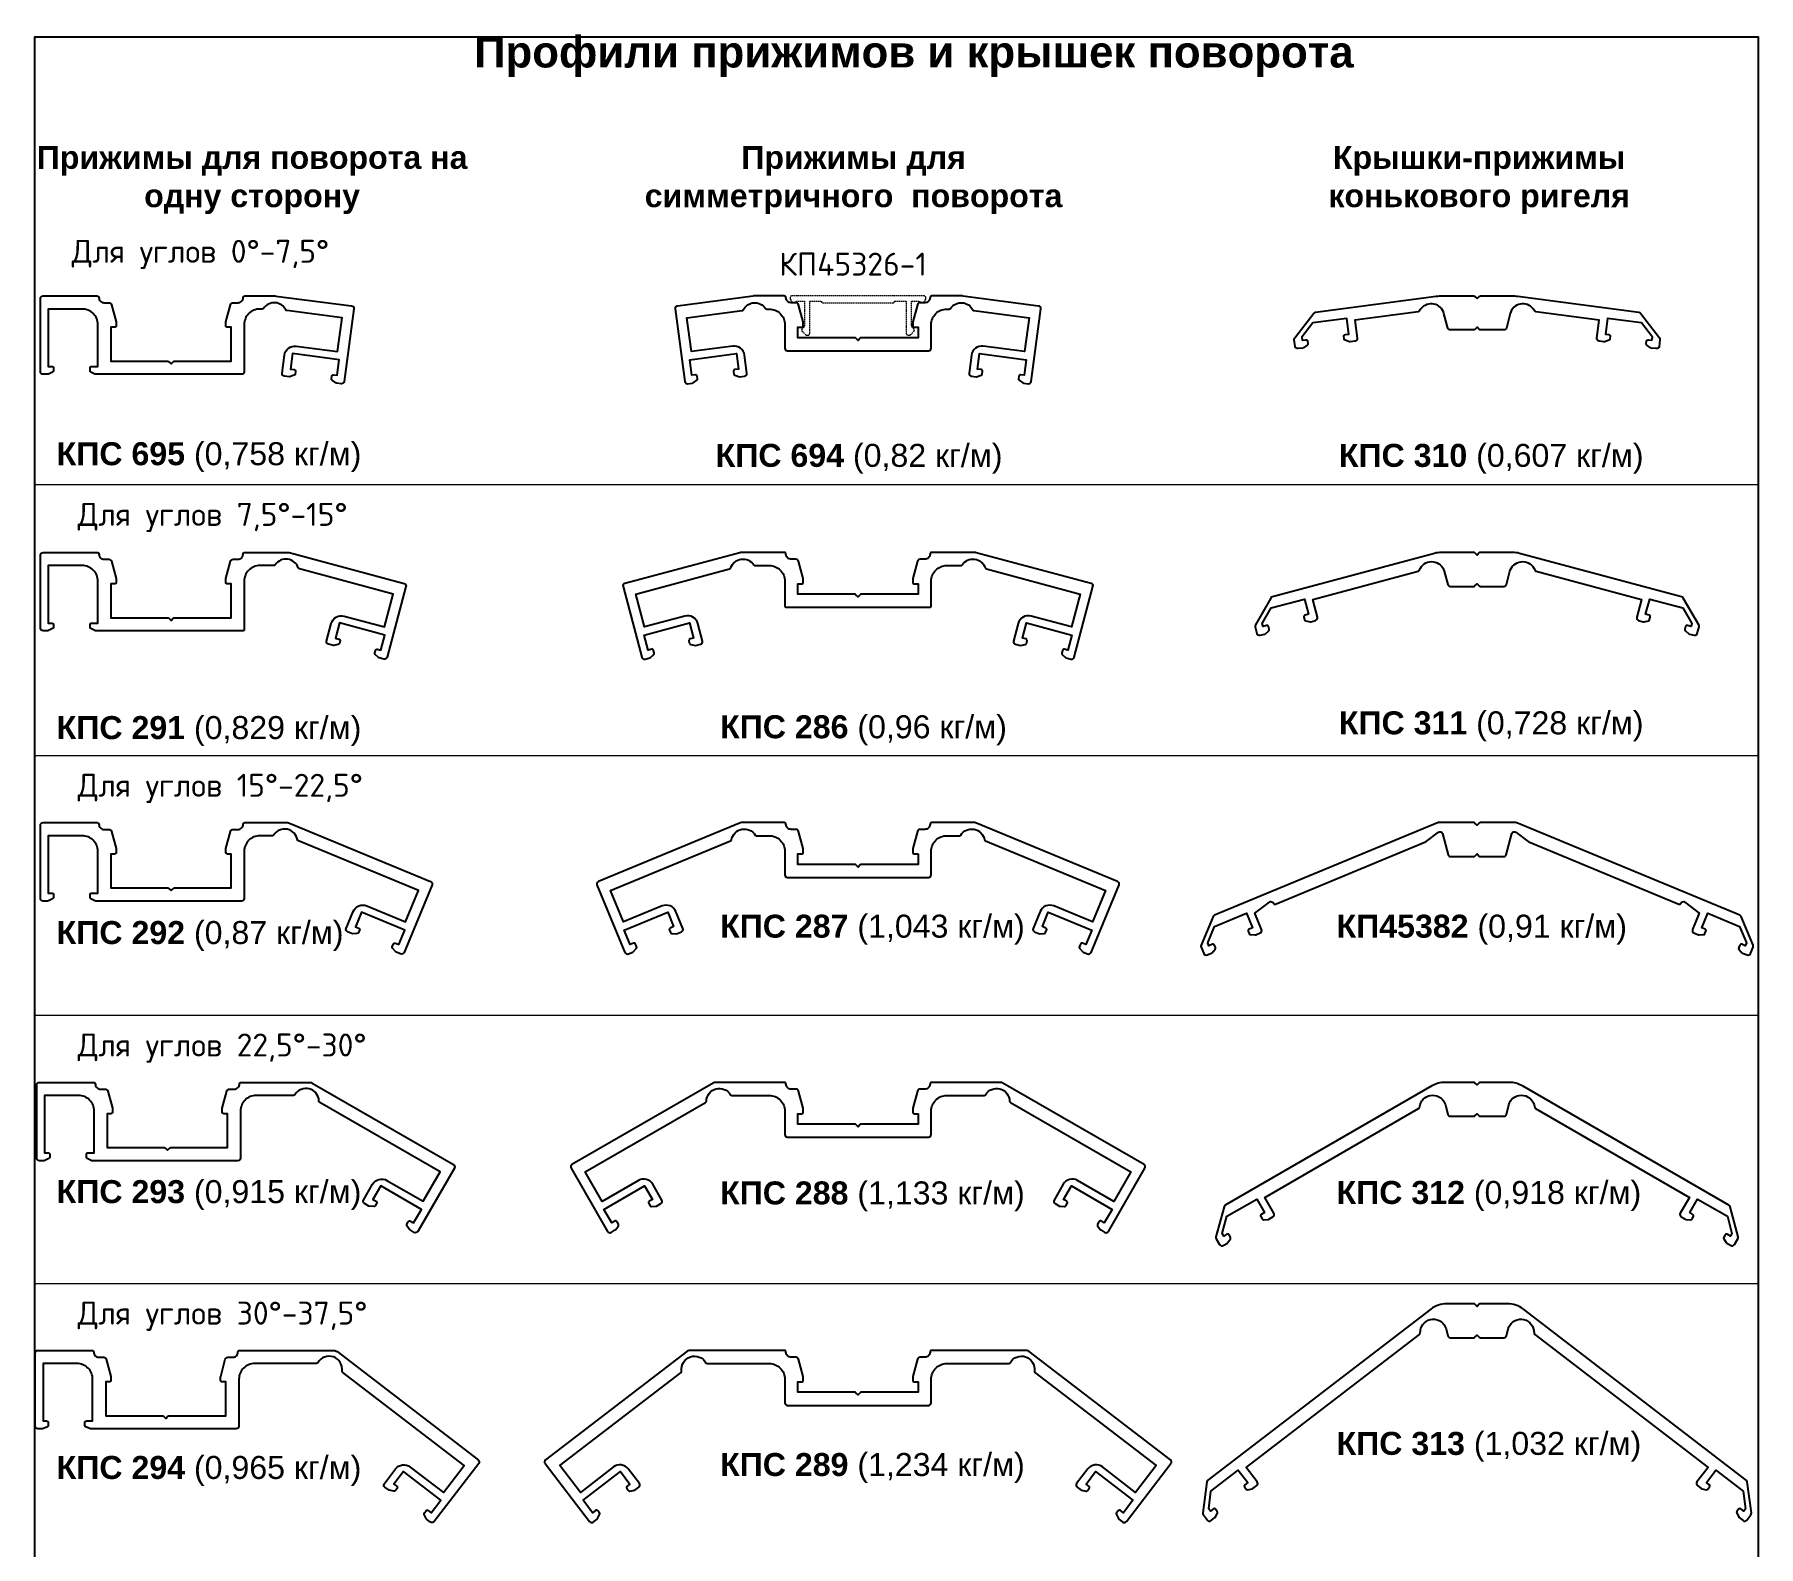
# Model space of a CAD drawing. Header units: millimetres. Extents: x 1744 to 18744, y -2272 to 2782.
# Drawn here: x 4000.5 to 4330.5, y 2476.1 to 2765.6 of the extents above; entities that cross this region are included whole.
import ezdxf

# ---------------------------------------------------------------- set-up
doc = ezdxf.new("R2010")
doc.units = ezdxf.units.MM
doc.linetypes.add('HIDDEN', pattern=[0.375, 0.25, -0.125])
for name, color, linetype, lineweight in [('2', 3, 'HIDDEN', 13), ('Рамки', 1, 'Continuous', 15), ('Текстовый', 7, 'Continuous', 9)]:
    doc.layers.add(name, color=color, linetype=linetype, lineweight=lineweight)
doc.layers.add('Скрытые', color=14, linetype='Continuous', plot=False)
doc.styles.add('Каталожный', font='isocpeur.ttf', dxfattribs={"height": 2.5})

# ---------------------------------------------------------------- blocks, each defined once
blk = doc.blocks.new('КПС 294')
blk.add_lwpolyline([(-31.03, 5.4, 0.414214), (-34.03, 8.4), (-40.53, 8.4), (-40.53, -2.6), (-39.83, -2.6, -0.414214), (-39.53, -2.9), (-39.53, -3.42, -0.284079), (-39.7, -3.69), (-40.47, -4.07, -0.116434), (-40.6, -4.1), (-41.53, -4.1, -0.414214), (-42.03, -3.6), (-42.03, 10.4, -0.414214), (-41.53, 10.9), (-31.13, 10.9, -0.414214), (-30.83, 10.6, 0.414214), (-29.83, 9.6), (-28.91, 9.6, -0.339454), (-28.42, 9.23), (-27.54, 5.94, -0.065543), (-27.53, 5.86), (-27.53, 5.2, -0.414214), (-27.83, 4.9), (-28.53, 4.9), (-28.53, -1.6), (-17.66, -1.6, -0.198912), (-17.44, -1.69), (-17.03, -2.1), (-16.62, -1.69, -0.198912), (-16.41, -1.6), (-5.53, -1.6), (-5.53, 4.9), (-6.23, 4.9, -0.414214), (-6.53, 5.2), (-6.53, 5.86, -0.065543), (-6.52, 5.94), (-5.64, 9.23, -0.339454), (-5.16, 9.6), (-4.23, 9.6, 0.414214), (-3.23, 10.6, -0.414214), (-2.93, 10.9), (15.13, 10.9, -0.165101), (15.74, 10.69), (42.77, -10.05, -0.414214), (42.86, -10.76), (34.34, -21.86, -0.414214), (33.64, -21.95), (32.9, -21.39, -0.116434), (32.82, -21.28), (32.44, -20.51, -0.284079), (32.47, -20.19), (32.78, -19.78, -0.414214), (33.2, -19.73), (33.76, -20.16), (35.59, -17.78), (28.45, -12.3), (26.62, -14.68), (27.18, -15.1, -0.414214), (27.23, -15.52), (26.92, -15.93, -0.284079), (26.62, -16.04), (25.71, -15.87), (24.91, -15.26, -0.414214), (24.82, -14.56), (26.95, -11.78, -0.414214), (29.76, -11.41), (36.1, -16.28), (40.06, -11.12), (16.84, 6.69, -0.268133), (16.72, 6.97, 0.821254), (12.08, 8.55, -0.268133), (11.82, 8.4), (-0.03, 8.4, 0.414214), (-3.03, 5.4), (-3.03, -3.6, -0.414214), (-3.53, -4.1), (-31.46, -4.1, -0.116434), (-31.6, -4.07), (-32.37, -3.69, -0.284079), (-32.53, -3.42), (-32.53, -2.9, -0.414214), (-32.23, -2.6), (-31.03, -2.6)], format="xyb", close=True)
blk = doc.blocks.new('КПС 289')
blk.add_lwpolyline([(42.74, -15.01), (43.66, -15.19, 0.284079), (43.95, -15.07), (44.26, -14.67, 0.414214), (44.21, -14.25), (43.65, -13.82), (45.48, -11.44), (52.62, -16.92), (50.79, -19.3), (50.24, -18.87, 0.414214), (49.82, -18.93), (49.5, -19.34, 0.284079), (49.47, -19.65), (49.85, -20.42, 0.116434), (49.94, -20.53), (50.67, -21.1, 0.414214), (51.37, -21), (59.9, -9.9, 0.414214), (59.8, -9.2), (32.77, 11.55, 0.165101), (32.16, 11.75), (14.1, 11.75, 0.414214), (13.8, 11.45, -0.414214), (12.8, 10.45), (11.88, 10.45, 0.339454), (11.39, 10.08), (10.51, 6.79, 0.065543), (10.5, 6.72), (10.5, 6.05, 0.414214), (10.8, 5.75), (11.5, 5.75), (11.5, 3.75), (0.62, 3.75, 0.198912), (0.41, 3.67), (0, 3.25), (-0.41, 3.67, 0.198912), (-0.62, 3.75), (-11.5, 3.75), (-11.5, 5.75), (-10.8, 5.75, 0.414214), (-10.5, 6.05), (-10.5, 6.72, 0.065543), (-10.51, 6.79), (-11.39, 10.08, 0.339454), (-11.88, 10.45), (-12.8, 10.45, -0.414214), (-13.8, 11.45, 0.414214), (-14.1, 11.75), (-32.16, 11.75, 0.165101), (-32.77, 11.55), (-59.8, -9.2, 0.414214), (-59.9, -9.9), (-51.37, -21, 0.414214), (-50.67, -21.1), (-49.94, -20.53, 0.116434), (-49.85, -20.42), (-49.47, -19.65, 0.284079), (-49.5, -19.34), (-49.82, -18.93, 0.414214), (-50.24, -18.87), (-50.79, -19.3), (-52.62, -16.92), (-45.48, -11.44), (-43.65, -13.82), (-44.21, -14.25, 0.414214), (-44.26, -14.67), (-43.95, -15.07, 0.284079), (-43.66, -15.19), (-42.74, -15.01), (-41.95, -14.4, 0.414214), (-41.85, -13.7), (-43.98, -10.92, 0.414214), (-46.79, -10.55), (-53.14, -15.42), (-57.09, -10.27), (-33.87, 7.55, 0.268133), (-33.76, 7.83, -0.821254), (-29.11, 9.41, 0.268133), (-28.85, 9.25), (-17, 9.25, -0.414214), (-14, 6.25), (-14, 1.75, 0.414214), (-13.5, 1.25), (13.5, 1.25, 0.414214), (14, 1.75), (14, 6.25, -0.414214), (17, 9.25), (28.85, 9.25, 0.268133), (29.11, 9.41, -0.821254), (33.76, 7.83, 0.268133), (33.87, 7.55), (57.09, -10.27), (53.14, -15.42), (46.79, -10.55, 0.414214), (43.98, -10.92), (41.85, -13.7, 0.414214), (41.95, -14.4)], format="xyb", close=True)
blk = doc.blocks.new('КПС 313')
blk.add_lwpolyline([(-51.53, -17.37, 0.198912), (-51.72, -17.7), (-52.5, -23.6, 0.198912), (-52.4, -23.97), (-51.61, -25, 0.414214), (-50.91, -25.09), (-50.17, -24.53, 0.116434), (-50.08, -24.42), (-49.71, -23.64, 0.284079), (-49.74, -23.33), (-50.05, -22.92, 0.414214), (-50.47, -22.87), (-51.03, -23.29), (-51.38, -22.83), (-50.94, -19.44), (-45.71, -15.43), (-43.89, -17.81), (-44.44, -18.24, 0.414214), (-44.5, -18.66), (-44.19, -19.07, 0.284079), (-43.89, -19.18), (-43.04, -19.02, 0.116434), (-42.92, -18.96), (-42.18, -18.39, 0.414214), (-42.09, -17.69), (-44.22, -14.92), (-11.03, 10.55, 0.198912), (-10.92, 10.75), (-10.85, 11.28, -0.820679), (-5.95, 11.6), (-5.6, 10.28, 0.339454), (-5.12, 9.91), (-0.62, 9.91, 0.198912), (-0.41, 10), (0, 10.41), (0.41, 10, 0.198912), (0.62, 9.91), (5.12, 9.91, 0.339454), (5.6, 10.28), (5.95, 11.6, -0.820679), (10.85, 11.28), (10.92, 10.75, 0.198912), (11.03, 10.55), (44.22, -14.92), (42.09, -17.69, 0.414214), (42.18, -18.39), (42.92, -18.96, 0.116434), (43.04, -19.02), (43.89, -19.18, 0.284079), (44.19, -19.07), (44.5, -18.66, 0.414214), (44.44, -18.24), (43.89, -17.81), (45.71, -15.43), (50.94, -19.44), (51.38, -22.83), (51.03, -23.29), (50.47, -22.87, 0.414214), (50.05, -22.92), (49.74, -23.33, 0.284079), (49.71, -23.64), (50.08, -24.42, 0.116434), (50.17, -24.53), (50.91, -25.09, 0.414214), (51.61, -25), (52.4, -23.97, 0.198912), (52.5, -23.6), (51.72, -17.7, 0.198912), (51.53, -17.37), (8.85, 15.38, 0.165101), (5.8, 16.41), (0.62, 16.41, 0.198912), (0.41, 16.32), (0, 15.91), (-0.41, 16.32, 0.198912), (-0.62, 16.41), (-5.8, 16.41, 0.165101), (-8.85, 15.38)], format="xyb", close=True)
blk = doc.blocks.new('КПС 312')
blk.add_lwpolyline([(6.08, 7.56, -0.767327), (10.91, 7.56), (11.05, 7.04, 0.198912), (11.19, 6.86), (40.64, -10.15), (38.89, -13.18, 0.414214), (39.08, -13.86), (39.88, -14.33, 0.116434), (40.01, -14.37), (40.87, -14.42, 0.284079), (41.15, -14.27), (41.41, -13.82, 0.414214), (41.3, -13.41), (40.69, -13.06), (42.19, -10.47), (47.9, -13.76), (48.78, -17.06), (48.49, -17.56), (47.88, -17.21, 0.414214), (47.47, -17.32), (47.21, -17.77, 0.284079), (47.22, -18.08), (47.7, -18.8, 0.116434), (47.8, -18.9), (48.6, -19.36, 0.414214), (49.29, -19.18), (49.93, -18.06, 0.198912), (49.98, -17.68), (48.44, -11.93, 0.198912), (48.21, -11.63), (8.66, 11.2, 0.131652), (6.16, 11.87), (0.62, 11.87, 0.198912), (0.41, 11.79), (0, 11.37), (-0.41, 11.79, 0.198912), (-0.62, 11.87), (-6.16, 11.87, 0.131652), (-8.66, 11.2), (-48.21, -11.63, 0.198912), (-48.44, -11.93), (-49.98, -17.68, 0.198912), (-49.93, -18.06), (-49.29, -19.18, 0.414214), (-48.6, -19.36), (-47.8, -18.9, 0.116434), (-47.7, -18.8), (-47.22, -18.08, 0.284079), (-47.21, -17.77), (-47.47, -17.32, 0.414214), (-47.88, -17.21), (-48.49, -17.56), (-48.78, -17.06), (-47.9, -13.76), (-42.19, -10.47), (-40.69, -13.06), (-41.3, -13.41, 0.414214), (-41.41, -13.82), (-41.15, -14.27, 0.284079), (-40.87, -14.42), (-40.01, -14.37, 0.116434), (-39.88, -14.33), (-39.08, -13.86, 0.414214), (-38.89, -13.18), (-40.64, -10.15), (-11.19, 6.86, 0.198912), (-11.05, 7.04), (-10.91, 7.56, -0.767327), (-6.08, 7.56), (-5.6, 5.74, 0.339454), (-5.12, 5.37), (-0.62, 5.37, 0.198912), (-0.41, 5.46), (0, 5.87), (0.41, 5.46, 0.198912), (0.62, 5.37), (5.12, 5.37, 0.339454), (5.6, 5.74)], format="xyb", close=True)
blk = doc.blocks.new('КПС 288')
blk.add_lwpolyline([(39.95, -12.27), (39.34, -11.92), (40.84, -9.33), (48.63, -13.83), (47.13, -16.42), (46.53, -16.07, 0.414214), (46.12, -16.18), (45.86, -16.63, 0.284079), (45.87, -16.94), (46.34, -17.66, 0.116434), (46.45, -17.76), (47.25, -18.22, 0.414214), (47.93, -18.04), (54.93, -5.92, 0.414214), (54.75, -5.23), (27.73, 10.37, 0.131652), (27.23, 10.5), (14.1, 10.5, 0.414214), (13.8, 10.2, -0.414214), (12.8, 9.2), (11.88, 9.2, 0.339454), (11.39, 8.83), (10.51, 5.54, 0.065543), (10.5, 5.46), (10.5, 4.8, 0.414214), (10.8, 4.5), (11.5, 4.5), (11.5, 2.5), (0.62, 2.5, 0.198912), (0.41, 2.41), (0, 2), (-0.41, 2.41, 0.198912), (-0.62, 2.5), (-11.5, 2.5), (-11.5, 4.5), (-10.8, 4.5, 0.414214), (-10.5, 4.8), (-10.5, 5.46, 0.065543), (-10.51, 5.54), (-11.39, 8.83, 0.339454), (-11.88, 9.2), (-12.8, 9.2, -0.414214), (-13.8, 10.2, 0.414214), (-14.1, 10.5), (-27.23, 10.5, 0.131652), (-27.73, 10.37), (-54.75, -5.23, 0.414214), (-54.93, -5.92), (-47.93, -18.04, 0.414214), (-47.25, -18.22), (-46.45, -17.76, 0.116434), (-46.34, -17.66), (-45.87, -16.94, 0.284079), (-45.86, -16.63), (-46.12, -16.18, 0.414214), (-46.53, -16.07), (-47.13, -16.42), (-48.63, -13.83), (-40.84, -9.33), (-39.34, -11.92), (-39.95, -12.27, 0.414214), (-40.06, -12.68), (-39.8, -13.13, 0.284079), (-39.52, -13.28), (-38.59, -13.22), (-37.72, -12.72, 0.414214), (-37.54, -12.04), (-39.29, -9.01, 0.414214), (-42.02, -8.28), (-48.95, -12.28), (-52.2, -6.65), (-29.17, 6.65, 0.260105), (-29.02, 6.9, -0.744282), (-24.39, 8.14, 0.260105), (-24.13, 8), (-17, 8, -0.414214), (-14, 5), (-14, 0.5, 0.414214), (-13.5, 0), (13.5, 0, 0.414214), (14, 0.5), (14, 5, -0.414214), (17, 8), (24.13, 8, 0.260105), (24.39, 8.14, -0.744282), (29.02, 6.9, 0.260105), (29.17, 6.65), (52.2, -6.65), (48.95, -12.28), (42.02, -8.28, 0.414214), (39.29, -9.01), (37.54, -12.04, 0.414214), (37.72, -12.72), (38.59, -13.22), (39.52, -13.28, 0.284079), (39.8, -13.13), (40.06, -12.68, 0.414214)], format="xyb", close=True)
blk = doc.blocks.new('КПС 293')
blk.add_lwpolyline([(-31.35, 7.55), (-37.85, 7.55), (-37.85, -3.45), (-37.15, -3.45, -0.414214), (-36.85, -3.75), (-36.85, -4.26, -0.284079), (-37.01, -4.53), (-37.78, -4.92, -0.116434), (-37.92, -4.95), (-38.85, -4.95, -0.414214), (-39.35, -4.45), (-39.35, 9.55, -0.414214), (-38.85, 10.05), (-28.45, 10.05, -0.414214), (-28.15, 9.75, 0.414214), (-27.15, 8.75), (-26.22, 8.75, -0.339454), (-25.74, 8.38), (-24.86, 5.09, -0.065543), (-24.85, 5.01), (-24.85, 4.35, -0.414214), (-25.15, 4.05), (-25.85, 4.05), (-25.85, -2.45), (-14.97, -2.45, -0.198912), (-14.76, -2.54), (-14.35, -2.95), (-13.93, -2.54, -0.198912), (-13.72, -2.45), (-2.85, -2.45), (-2.85, 4.05), (-3.55, 4.05, -0.414214), (-3.85, 4.35), (-3.85, 5.01, -0.065543), (-3.84, 5.09), (-2.95, 8.38, -0.339454), (-2.47, 8.75), (-1.55, 8.75, 0.414214), (-0.55, 9.75, -0.414214), (-0.25, 10.05), (12.89, 10.05, -0.131652), (13.39, 9.92), (40.4, -5.68, -0.414214), (40.59, -6.36), (33.59, -18.49, -0.414214), (32.9, -18.67), (32.1, -18.21, -0.116434), (32, -18.11), (31.52, -17.39, -0.284079), (31.51, -17.08), (31.77, -16.63, -0.414214), (32.18, -16.52), (32.79, -16.87), (34.29, -14.27), (26.49, -9.77), (24.99, -12.37), (25.6, -12.72, -0.414214), (25.71, -13.13), (25.45, -13.58, -0.284079), (25.17, -13.73), (24.24, -13.67), (23.38, -13.17, -0.414214), (23.19, -12.49), (24.94, -9.46, -0.414214), (27.68, -8.72), (34.6, -12.72), (37.85, -7.1), (14.82, 6.2, -0.260105), (14.67, 6.46, 0.744282), (10.04, 7.69, -0.260105), (9.79, 7.55), (2.65, 7.55, 0.414214), (-0.35, 4.55), (-0.35, -4.45, -0.414214), (-0.85, -4.95), (-28.78, -4.95, -0.116434), (-28.91, -4.92), (-29.68, -4.53, -0.284079), (-29.85, -4.26), (-29.85, -3.75, -0.414214), (-29.55, -3.45), (-28.35, -3.45), (-28.35, 4.55, 0.414214)], format="xyb", close=True)
blk = doc.blocks.new('КПС 292')
blk.add_lwpolyline([(-26.02, 9.38, -0.414214), (-25.72, 9.08, 0.414214), (-24.72, 8.08), (-23.8, 8.08, -0.339454), (-23.31, 7.71), (-22.43, 4.42, -0.065543), (-22.42, 4.34), (-22.42, 3.68, -0.414214), (-22.72, 3.38), (-23.42, 3.38), (-23.42, -3.12), (-12.55, -3.12, -0.198912), (-12.33, -3.2), (-11.92, -3.62), (-11.51, -3.2, -0.198912), (-11.3, -3.12), (-0.42, -3.12), (-0.42, 3.38), (-1.12, 3.38, -0.414214), (-1.42, 3.68), (-1.42, 4.34, -0.065543), (-1.41, 4.42), (-0.53, 7.71, -0.339454), (-0.05, 8.08), (0.88, 8.08, 0.414214), (1.88, 9.08, -0.414214), (2.18, 9.38), (10.38, 9.38, -0.098491), (10.76, 9.31), (37.77, -1.88, -0.414214), (38.04, -2.53), (32.68, -15.47, -0.414214), (32.03, -15.74), (31.17, -15.38, -0.116434), (31.06, -15.3), (30.49, -14.65, -0.284079), (30.44, -14.34), (30.64, -13.86, -0.414214), (31.03, -13.7), (31.68, -13.97), (32.83, -11.2), (24.51, -7.75), (23.36, -10.53), (24.01, -10.79, -0.414214), (24.17, -11.19), (23.98, -11.66, -0.284079), (23.72, -11.85), (22.79, -11.91), (21.87, -11.53, -0.414214), (21.6, -10.88), (22.94, -7.64, -0.414214), (25.55, -6.56), (32.94, -9.62), (35.43, -3.62), (12.48, 5.89, -0.253742), (12.29, 6.11, 0.677068), (7.74, 7.02, -0.253742), (7.49, 6.88), (5.08, 6.88, 0.414214), (2.08, 3.88), (2.08, -5.12, -0.414214), (1.58, -5.62), (-26.35, -5.62, -0.116434), (-26.48, -5.59), (-27.26, -5.2, -0.284079), (-27.42, -4.93), (-27.42, -4.42, -0.414214), (-27.12, -4.12), (-25.92, -4.12), (-25.92, 3.88, 0.414214), (-28.92, 6.88), (-35.42, 6.88), (-35.42, -4.12), (-34.72, -4.12, -0.414214), (-34.42, -4.42), (-34.42, -4.93, -0.284079), (-34.59, -5.2), (-35.36, -5.59, -0.116434), (-35.49, -5.62), (-36.42, -5.62, -0.414214), (-36.92, -5.12), (-36.92, 8.88, -0.414214), (-36.42, 9.38)], format="xyb", close=True)
blk = doc.blocks.new('КПС 287')
blk.add_lwpolyline([(11.5, 3.39), (11.5, 1.39), (0.62, 1.39, 0.198912), (0.41, 1.3), (0, 0.89), (-0.41, 1.3, 0.198912), (-0.62, 1.39), (-11.5, 1.39), (-11.5, 3.39), (-10.8, 3.39, 0.414214), (-10.5, 3.69), (-10.5, 4.35, 0.065543), (-10.51, 4.42), (-11.39, 7.72, 0.339454), (-11.88, 8.09), (-12.8, 8.09, -0.414214), (-13.8, 9.09, 0.414214), (-14.1, 9.39), (-22.3, 9.39, 0.098491), (-22.68, 9.31), (-49.69, -1.88, 0.414214), (-49.96, -2.53), (-44.6, -15.46, 0.414214), (-43.95, -15.73), (-43.09, -15.38, 0.116434), (-42.98, -15.3), (-42.42, -14.65, 0.284079), (-42.37, -14.34), (-42.56, -13.86, 0.414214), (-42.95, -13.7), (-43.6, -13.97), (-44.75, -11.19), (-36.43, -7.75), (-35.29, -10.52), (-35.93, -10.79, 0.414214), (-36.1, -11.18), (-35.9, -11.66, 0.284079), (-35.64, -11.84), (-34.71, -11.91), (-33.79, -11.53, 0.414214), (-33.52, -10.87), (-34.86, -7.64, 0.414214), (-37.47, -6.56), (-44.86, -9.62), (-47.35, -3.61), (-24.4, 5.9, 0.253742), (-24.22, 6.12, -0.677068), (-19.66, 7.02, 0.253742), (-19.41, 6.89), (-17, 6.89, -0.414214), (-14, 3.89), (-14, -0.61, 0.414214), (-13.5, -1.11), (13.5, -1.11, 0.414214), (14, -0.61), (14, 3.89, -0.414214), (17, 6.89), (19.41, 6.89, 0.253742), (19.66, 7.02, -0.677068), (24.22, 6.12, 0.253742), (24.4, 5.9), (47.35, -3.61), (44.86, -9.62), (37.47, -6.56, 0.414214), (34.86, -7.64), (33.52, -10.87, 0.414214), (33.79, -11.53), (34.71, -11.91), (35.64, -11.84, 0.284079), (35.9, -11.66), (36.1, -11.18, 0.414214), (35.93, -10.79), (35.29, -10.52), (36.43, -7.75), (44.75, -11.19), (43.6, -13.97), (42.95, -13.7, 0.414214), (42.56, -13.86), (42.37, -14.34, 0.284079), (42.42, -14.65), (42.98, -15.3, 0.116434), (43.09, -15.38), (43.95, -15.73, 0.414214), (44.6, -15.46), (49.96, -2.53, 0.414214), (49.69, -1.88), (22.68, 9.31, 0.098491), (22.3, 9.39), (14.1, 9.39, 0.414214), (13.8, 9.09, -0.414214), (12.8, 8.09), (11.88, 8.09, 0.339454), (11.39, 7.72), (10.51, 4.42, 0.065543), (10.5, 4.35), (10.5, 3.69, 0.414214), (10.8, 3.39)], format="xyb", close=True)
blk = doc.blocks.new('КП45382')
blk.add_lwpolyline([(-7.59, 9.28), (-50.27, -8.39, 0.198912), (-50.54, -8.66), (-52.82, -14.16, 0.198912), (-52.82, -14.54), (-52.32, -15.74, 0.414214), (-51.67, -16.01), (-50.81, -15.65, 0.116434), (-50.7, -15.57), (-50.13, -14.92, 0.284079), (-50.08, -14.61), (-50.28, -14.14, 0.414214), (-50.67, -13.97), (-51.32, -14.24), (-51.54, -13.7), (-50.24, -10.55), (-44.15, -8.02), (-43, -10.8), (-43.65, -11.06, 0.414214), (-43.81, -11.46), (-43.62, -11.93, 0.284079), (-43.36, -12.12), (-42.5, -12.18, 0.116434), (-42.36, -12.16), (-41.51, -11.8, 0.414214), (-41.24, -11.15), (-42.53, -8.02), (-39.76, -5.9, -0.493145), (-38.99, -6.1, 0.414214), (-38.6, -6.27), (-9.89, 5.63, 0.065543), (-9.77, 5.69), (-7.42, 7.49, -0.534511), (-6.64, 7.23), (-5.56, 3.19, 0.339454), (-5.07, 2.82), (-0.62, 2.82, 0.198912), (-0.41, 2.91), (0, 3.32), (0.41, 2.91, 0.198912), (0.62, 2.82), (5.07, 2.82, 0.339454), (5.56, 3.19), (6.64, 7.23, -0.534511), (7.42, 7.49), (9.77, 5.69, 0.065543), (9.89, 5.63), (38.6, -6.27, 0.414214), (38.99, -6.1, -0.493145), (39.76, -5.9), (42.53, -8.02), (41.24, -11.15, 0.414214), (41.51, -11.8), (42.36, -12.16, 0.116434), (42.5, -12.18), (43.36, -12.12, 0.284079), (43.62, -11.93), (43.81, -11.46, 0.414214), (43.65, -11.06), (43, -10.8), (44.15, -8.02), (50.24, -10.55), (51.54, -13.7), (51.32, -14.24), (50.67, -13.97, 0.414214), (50.28, -14.14), (50.08, -14.61, 0.284079), (50.13, -14.92), (50.7, -15.57, 0.116434), (50.81, -15.65), (51.67, -16.01, 0.414214), (52.32, -15.74), (52.82, -14.54, 0.198912), (52.82, -14.16), (50.54, -8.66, 0.198912), (50.27, -8.39), (7.59, 9.28, 0.098491), (7.4, 9.32), (0.62, 9.32, 0.198912), (0.41, 9.23), (0, 8.82), (-0.41, 9.23, 0.198912), (-0.62, 9.32), (-7.4, 9.32, 0.098491)], format="xyb", close=True)
blk = doc.blocks.new('КПС 311')
blk.add_lwpolyline([(6.28, 1.95, -0.668179), (10.86, 2.55), (11.12, 2.09, 0.198912), (11.31, 1.95), (31.46, -3.45), (30.56, -6.83, 0.414214), (30.91, -7.45), (31.81, -7.69, 0.116434), (31.95, -7.69), (32.79, -7.52, 0.284079), (33.02, -7.3), (33.15, -6.8, 0.414214), (32.94, -6.44), (32.26, -6.26), (33.04, -3.36), (39.4, -5.06), (41.11, -8.02), (40.96, -8.59), (40.28, -8.4, 0.414214), (39.91, -8.62), (39.78, -9.11, 0.284079), (39.87, -9.42), (40.52, -9.99, 0.116434), (40.64, -10.05), (41.54, -10.29, 0.414214), (42.15, -9.94), (42.48, -8.69, 0.198912), (42.43, -8.31), (39.46, -3.16, 0.198912), (39.15, -2.93), (8.14, 5.39, 0.065543), (6.84, 5.56), (0.62, 5.56, 0.198912), (0.41, 5.47), (0, 5.06), (-0.41, 5.47, 0.198912), (-0.62, 5.56), (-6.84, 5.56, 0.065543), (-8.14, 5.39), (-39.15, -2.93, 0.198912), (-39.46, -3.16), (-42.43, -8.31, 0.198912), (-42.48, -8.69), (-42.15, -9.94, 0.414214), (-41.54, -10.29), (-40.64, -10.05, 0.116434), (-40.52, -9.99), (-39.87, -9.42, 0.284079), (-39.78, -9.11), (-39.91, -8.62, 0.414214), (-40.28, -8.4), (-40.96, -8.59), (-41.11, -8.02), (-39.4, -5.06), (-33.04, -3.36), (-32.26, -6.26), (-32.94, -6.44, 0.414214), (-33.15, -6.8), (-33.02, -7.3, 0.284079), (-32.79, -7.52), (-31.95, -7.69, 0.116434), (-31.81, -7.69), (-30.91, -7.45, 0.414214), (-30.56, -6.83), (-31.46, -3.45), (-11.31, 1.95, 0.198912), (-11.12, 2.09), (-10.86, 2.55, -0.668179), (-6.28, 1.95), (-5.6, -0.57, 0.339454), (-5.12, -0.94), (-0.62, -0.94, 0.198912), (-0.41, -0.86), (0, -0.44), (0.41, -0.86, 0.198912), (0.62, -0.94), (5.12, -0.94, 0.339454), (5.6, -0.57)], format="xyb", close=True)
blk = doc.blocks.new('КПС 286')
blk.add_lwpolyline([(24.57, 4.42), (42.53, -0.4), (40.85, -6.68), (33.12, -4.61, 0.414214), (30.67, -6.02), (29.77, -9.4, 0.414214), (30.12, -10.01), (31.09, -10.27), (32, -10.08, 0.284079), (32.23, -9.87), (32.36, -9.37, 0.414214), (32.15, -9), (31.48, -8.82), (32.25, -5.92), (40.95, -8.25), (40.17, -11.15), (39.49, -10.97, 0.414214), (39.13, -11.18), (38.99, -11.68, 0.284079), (39.08, -11.98), (39.73, -12.55, 0.116434), (39.85, -12.62), (40.75, -12.86, 0.414214), (41.36, -12.51), (44.98, 1.02, 0.414214), (44.63, 1.63), (22.63, 7.52, 0.065543), (22.37, 7.56), (14.1, 7.56, 0.414214), (13.8, 7.26, -0.414214), (12.8, 6.26), (11.88, 6.26, 0.339454), (11.39, 5.89), (10.5, 2.56), (10.5, 1.86, 0.414214), (10.8, 1.56), (11.5, 1.56), (11.5, -0.44), (0.62, -0.44, 0.198912), (0.41, -0.53), (0, -0.94), (-0.41, -0.53, 0.198912), (-0.62, -0.44), (-11.5, -0.44), (-11.5, 1.56), (-10.8, 1.56, 0.414214), (-10.5, 1.86), (-10.5, 2.52, 0.065543), (-10.51, 2.6), (-11.39, 5.89, 0.339454), (-11.88, 6.26), (-12.8, 6.26, -0.414214), (-13.8, 7.26, 0.414214), (-14.1, 7.56), (-22.37, 7.56, 0.065543), (-22.63, 7.52), (-44.63, 1.63, 0.414214), (-44.98, 1.02), (-41.36, -12.51, 0.414214), (-40.75, -12.86), (-39.85, -12.62, 0.116434), (-39.73, -12.55), (-39.08, -11.98, 0.284079), (-38.99, -11.68), (-39.13, -11.18, 0.414214), (-39.49, -10.97), (-40.17, -11.15), (-40.95, -8.25), (-32.25, -5.92), (-31.48, -8.82), (-32.15, -9, 0.414214), (-32.36, -9.37), (-32.23, -9.87, 0.284079), (-32, -10.08), (-31.09, -10.27), (-30.12, -10.01, 0.414214), (-29.77, -9.4), (-30.67, -6.02, 0.414214), (-33.12, -4.61), (-40.85, -6.68), (-42.53, -0.4), (-24.57, 4.42, 0.249128), (-24.37, 4.61, -0.618297), (-19.93, 5.19, 0.249128), (-19.68, 5.06), (-17, 5.06, -0.414214), (-14, 2.06), (-14, -2.64, 0.414214), (-13.7, -2.94), (13.7, -2.94, 0.414214), (14, -2.64), (14, 2.06, -0.414214), (17, 5.06), (19.68, 5.06, 0.249128), (19.93, 5.19, -0.618297), (24.37, 4.61, 0.249128)], format="xyb", close=True)
blk = doc.blocks.new('КПС 291')
blk.add_lwpolyline([(-20.13, 3.36, -0.065543), (-20.12, 3.28), (-20.12, 2.62, -0.414214), (-20.42, 2.32), (-21.12, 2.32), (-21.12, -4.18), (-10.24, -4.18, -0.198912), (-10.03, -4.26), (-9.62, -4.68), (-9.21, -4.26, -0.198912), (-8.99, -4.18), (1.88, -4.18), (1.88, 2.32), (1.18, 2.32, -0.414214), (0.88, 2.62), (0.88, 3.28, -0.065543), (0.89, 3.36), (1.77, 6.65, -0.339454), (2.26, 7.02), (3.18, 7.02, 0.414214), (4.18, 8.02, -0.414214), (4.48, 8.32), (12.75, 8.32, -0.065543), (13.01, 8.29), (35.01, 2.39, -0.414214), (35.36, 1.78), (31.74, -11.74, -0.414214), (31.13, -12.09), (30.23, -11.85, -0.116434), (30.11, -11.79), (29.46, -11.22, -0.284079), (29.37, -10.91), (29.51, -10.42, -0.414214), (29.87, -10.21), (30.55, -10.39), (31.33, -7.49), (22.63, -5.16), (21.86, -8.06), (22.53, -8.24, -0.414214), (22.75, -8.61), (22.61, -9.1, -0.284079), (22.38, -9.32), (21.47, -9.51), (20.5, -9.25, -0.414214), (20.15, -8.63), (21.06, -5.25, -0.414214), (23.51, -3.84), (31.23, -5.91), (32.91, 0.37), (14.95, 5.18, -0.249128), (14.75, 5.37, 0.618297), (10.31, 5.96, -0.249128), (10.07, 5.82), (7.38, 5.82, 0.414214), (4.38, 2.82), (4.38, -6.38, -0.414214), (4.08, -6.68), (-24.05, -6.68, -0.116434), (-24.18, -6.64), (-24.95, -6.26, -0.284079), (-25.12, -5.99), (-25.12, -5.48, -0.414214), (-24.82, -5.18), (-23.62, -5.18), (-23.62, 2.82, 0.414214), (-26.62, 5.82), (-33.12, 5.82), (-33.12, -5.18), (-32.42, -5.18, -0.414214), (-32.12, -5.48), (-32.12, -5.99, -0.284079), (-32.28, -6.26), (-33.06, -6.64, -0.116434), (-33.19, -6.68), (-34.12, -6.68, -0.414214), (-34.62, -6.18), (-34.62, 7.82, -0.414214), (-34.12, 8.32), (-23.72, 8.32, -0.414214), (-23.42, 8.02, 0.414214), (-22.42, 7.02), (-21.49, 7.02, -0.339454), (-21.01, 6.65)], format="xyb", close=True)
blk = doc.blocks.new('КПС 695')
blk.add_lwpolyline([(12.06, 5.46), (11.61, 5.46, 0.414214), (8.61, 2.46), (8.61, -6.54, -0.414214), (8.11, -7.04), (-19.82, -7.04, -0.116434), (-19.95, -7.01), (-20.72, -6.63, -0.284079), (-20.89, -6.36), (-20.89, -5.84, -0.414214), (-20.59, -5.54), (-19.39, -5.54), (-19.39, 2.46, 0.414214), (-22.39, 5.46), (-28.89, 5.46), (-28.89, -5.54), (-28.19, -5.54, -0.414214), (-27.89, -5.84), (-27.89, -6.36, -0.284079), (-28.06, -6.63), (-28.83, -7.01, -0.116434), (-28.96, -7.04), (-29.89, -7.04, -0.414214), (-30.39, -6.54), (-30.39, 7.46, -0.414214), (-29.89, 7.96), (-19.49, 7.96, -0.414214), (-19.19, 7.66, 0.414214), (-18.19, 6.66), (-17.26, 6.66, -0.339454), (-16.78, 6.29), (-15.9, 3, -0.065543), (-15.89, 2.92), (-15.89, 2.26, -0.414214), (-16.19, 1.96), (-16.89, 1.96), (-16.89, -4.54), (-6.01, -4.54, -0.198912), (-5.8, -4.63), (-5.39, -5.04), (-4.98, -4.63, -0.198912), (-4.77, -4.54), (6.11, -4.54), (6.11, 1.96), (5.41, 1.96, -0.414214), (5.11, 2.26), (5.11, 2.92, -0.065543), (5.12, 3), (6, 6.29, -0.339454), (6.49, 6.66), (7.41, 6.66, 0.414214), (8.41, 7.66, -0.414214), (8.71, 7.96), (14.55, 7.96, -0.032737), (14.68, 7.95), (29.18, 6.04, -0.414214), (29.61, 5.48), (27.78, -8.4, -0.414214), (27.22, -8.83), (26.3, -8.71, -0.116434), (26.17, -8.66), (25.45, -8.18, -0.284079), (25.32, -7.89), (25.39, -7.38, -0.414214), (25.73, -7.12), (26.42, -7.21), (26.81, -4.24), (17.89, -3.07), (17.5, -6.04), (18.19, -6.13, -0.414214), (18.45, -6.47), (18.38, -6.98, -0.284079), (18.18, -7.22), (17.3, -7.53), (16.31, -7.4, -0.414214), (15.88, -6.84), (16.34, -3.37, -0.414214), (18.58, -1.64), (26.51, -2.69), (27.36, 3.76), (16.81, 5.15, -0.246084), (16.59, 5.31, 0.566343), (12.31, 5.59, -0.246084)], format="xyb", close=True)
blk = doc.blocks.new('КПС 694')
blk.add_lwpolyline([(12.8, 5.45), (11.88, 5.45, 0.339454), (11.39, 5.08), (10.51, 1.79, 0.065543), (10.5, 1.71), (10.5, 1.05, 0.414214), (10.8, 0.75), (11.5, 0.75), (11.5, -1.25), (0.62, -1.25, 0.198912), (0.41, -1.34), (0, -1.75), (-0.41, -1.34, 0.198912), (-0.62, -1.25), (-11.5, -1.25), (-11.5, 0.75), (-10.8, 0.75, 0.414214), (-10.5, 1.05), (-10.5, 1.71, 0.065543), (-10.51, 1.79), (-11.39, 5.08, 0.339454), (-11.88, 5.45), (-12.8, 5.45, -0.414214), (-13.8, 6.45, 0.414214), (-14.1, 6.75), (-19.93, 6.75, 0.032737), (-20.06, 6.74), (-34.57, 4.83, 0.414214), (-35, 4.27), (-33.17, -9.61, 0.414214), (-32.61, -10.04), (-31.69, -9.92, 0.116434), (-31.56, -9.87), (-30.84, -9.39, 0.284079), (-30.71, -9.1), (-30.78, -8.59, 0.414214), (-31.12, -8.33), (-31.81, -8.42), (-32.2, -5.45), (-23.28, -4.27), (-22.89, -7.25), (-23.58, -7.34, 0.414214), (-23.84, -7.68), (-23.77, -8.19, 0.284079), (-23.57, -8.43), (-22.69, -8.73), (-21.7, -8.6, 0.414214), (-21.27, -8.04), (-21.73, -4.57, 0.414214), (-23.97, -2.85), (-31.9, -3.9), (-32.75, 2.55), (-22.2, 3.94, 0.246084), (-21.97, 4.1, -0.566343), (-17.7, 4.38, 0.246084), (-17.45, 4.25), (-17, 4.25, -0.414214), (-14, 1.25), (-14, -3.25, 0.414214), (-13.5, -3.75), (13.5, -3.75, 0.414214), (14, -3.25), (14, 1.25, -0.414214), (17, 4.25), (17.45, 4.25, 0.246084), (17.7, 4.38, -0.566343), (21.97, 4.1, 0.246084), (22.2, 3.94), (32.75, 2.55), (31.9, -3.9), (23.97, -2.85, 0.414214), (21.73, -4.57), (21.27, -8.04, 0.414214), (21.7, -8.6), (22.69, -8.73), (23.57, -8.43, 0.284079), (23.77, -8.19), (23.84, -7.68, 0.414214), (23.58, -7.34), (22.89, -7.25), (23.28, -4.27), (32.2, -5.45), (31.81, -8.42), (31.12, -8.33, 0.414214), (30.78, -8.59), (30.71, -9.1, 0.284079), (30.84, -9.39), (31.56, -9.87, 0.116434), (31.69, -9.92), (32.61, -10.04, 0.414214), (33.17, -9.61), (35, 4.27, 0.414214), (34.57, 4.83), (20.06, 6.74, 0.032737), (19.93, 6.75), (14.1, 6.75, 0.414214), (13.8, 6.45, -0.414214)], format="xyb", close=True)
blk = doc.blocks.new('КПС 310')
blk.add_lwpolyline([(32.5, -5.92, -0.284079), (32.37, -5.64), (32.44, -5.13, -0.414214), (32.78, -4.87), (33.47, -4.96), (33.55, -4.38), (31.47, -1.67), (24.94, -0.81), (24.55, -3.79), (25.24, -3.88, -0.414214), (25.5, -4.21), (25.43, -4.72, -0.284079), (25.23, -4.97), (24.42, -5.25, -0.116434), (24.28, -5.26), (23.36, -5.14, -0.414214), (22.93, -4.58), (23.39, -1.11), (11.27, 0.48, -0.198912), (11.07, 0.6), (10.74, 1.03, 0.62184), (6.34, 0.15), (5.6, -2.63, -0.339454), (5.12, -3), (0.62, -3, -0.198912), (0.41, -2.91), (0, -2.5), (-0.41, -2.91, -0.198912), (-0.62, -3), (-5.12, -3, -0.339454), (-5.6, -2.63), (-6.34, 0.15, 0.62184), (-10.74, 1.03), (-11.07, 0.6, -0.198912), (-11.27, 0.48), (-23.39, -1.11), (-22.93, -4.58, -0.414214), (-23.36, -5.14), (-24.28, -5.26, -0.116434), (-24.42, -5.25), (-25.23, -4.97, -0.284079), (-25.43, -4.72), (-25.5, -4.21, -0.414214), (-25.24, -3.88), (-24.55, -3.79), (-24.94, -0.81), (-31.47, -1.67), (-33.55, -4.38), (-33.47, -4.96), (-32.78, -4.87, -0.414214), (-32.44, -5.13), (-32.37, -5.64, -0.284079), (-32.5, -5.92), (-33.22, -6.41, -0.116434), (-33.34, -6.46), (-34.27, -6.58, -0.414214), (-34.83, -6.15), (-35, -4.87, -0.198912), (-34.9, -4.5), (-31.27, 0.22, -0.198912), (-30.94, 0.42), (-7.82, 3.46, -0.032737), (-7.17, 3.5), (-0.62, 3.5, -0.198912), (-0.41, 3.41), (0, 3), (0.41, 3.41, -0.198912), (0.62, 3.5), (7.17, 3.5, -0.032737), (7.82, 3.46), (30.94, 0.42, -0.198912), (31.27, 0.22), (34.9, -4.5, -0.198912), (35, -4.87), (34.83, -6.15, -0.414214), (34.27, -6.58), (33.34, -6.46, -0.116434), (33.22, -6.41)], format="xyb", close=True)

msp = doc.modelspace()

# ---------------------------------------------------------------- linework, layer by layer
at = {"layer": '2'}
msp.add_lwpolyline([(4147.416, 2708.751), (4148.068, 2708.098, 0.1989124), (4148.3, 2708.002), (4148.578, 2708.002, 0.4142136), (4148.878, 2708.302), (4148.878, 2714.502), (4151.128, 2714.502), (4151.128, 2714.502, 0.4142136), (4151.428, 2714.202), (4164.828, 2714.202, 0.4142136), (4165.128, 2714.502), (4165.128, 2714.502), (4167.378, 2714.502), (4167.378, 2708.302, 0.4142136), (4167.678, 2708.002), (4167.955, 2708.002, 0.1989124), (4168.187, 2708.098), (4168.84, 2708.751, 0.4142136), (4168.84, 2709.175), (4168.466, 2709.55, -0.1989124), (4168.378, 2709.762), (4168.378, 2714.502), (4169.928, 2714.502, 0.4142136), (4170.228, 2714.202), (4170.443, 2714.202, 0.2331673), (4170.681, 2714.32), (4171.066, 2714.822, 0.1651007), (4171.128, 2715.004), (4171.128, 2715.202, 0.4142136), (4170.828, 2715.502), (4145.428, 2715.502, 0.4142136), (4145.128, 2715.202), (4145.128, 2715.004, 0.1651007), (4145.19, 2714.822), (4145.575, 2714.32, 0.2331673), (4145.813, 2714.202), (4146.028, 2714.202, 0.4142136), (4146.328, 2714.502), (4147.878, 2714.502), (4147.878, 2709.762, -0.1989124), (4147.79, 2709.55), (4147.416, 2709.175, 0.4142136)], format="xyb", close=True, dxfattribs=at)
at = {"layer": 'Рамки', "linetype": 'Continuous'}
for p, q in [((4000.497, 2679.385), (4330.497, 2679.385)), ((4000.497, 2627.525), (4330.497, 2627.525)), ((4000.497, 2577.81), (4330.497, 2577.81)), ((4000.497, 2526.481), (4330.497, 2526.481))]:
    msp.add_line(p, q, dxfattribs=at)
at = {"layer": 'Скрытые', "linetype": 'Continuous'}
msp.add_lwpolyline([(4330.497, 2211.052), (4330.497, 2765.052), (4000.497, 2765.052), (4000.497, 2211.052)], close=True, dxfattribs=at)

# ---------------------------------------------------------------- block references
for name, p in [('КПС 695', (4032.02, 2707.545)), ('КПС 694', (4158.128, 2708.753)), ('КПС 310', (4276.63, 2712)), ('КПС 291', (4036.249, 2658.075)), ('КПС 286', (4158.128, 2658.84)), ('КПС 311', (4276.63, 2660.843)), ('КПС 292', (4038.552, 2605.297)), ('КПС 287', (4158.128, 2605.294)), ('КП45382', (4276.63, 2605.359)), ('КПС 293', (4040.278, 2554.913)), ('КПС 288', (4158.128, 2554.466)), ('КПС 312', (4276.63, 2553.091)), ('КПС 313', (4276.63, 2506.167)), ('КПС 294', (4042.663, 2502.739)), ('КПС 289', (4158.128, 2501.881))]:
    msp.add_blockref(name, p)

# ---------------------------------------------------------------- texts
at = {"layer": 'Текстовый', "linetype": 'Continuous', "attachment_point": 1, "style": 'Каталожный'}
for s, insert, char_height, width in [('\\pxqc;{\\fArial|b1|i0|c204|p34;Профили прижимов и крышек поворота}', (4034.497, 2765.242), 6, 268.63099), ('\\pxqc;{\\fArial|b1|i0|c204|p34;Прижимы для поворота на одну сторону}', (3999.554, 2744.237), 4.4, 85.19434), ('\\pxqc;{\\fArial|b1|i0|c204|p34;Прижимы для \\Pсимметричного  поворота }', (4114.679, 2744.237), 4.4, 85.19434), ('\\pxqc;{\\fArial|b1|i0|c204|p34;Крышки-прижимы\\Pконькового ригеля}', (4234.425, 2744.237), 4.4, 85.19434), ('{\\H0.71429x;Для углов 0%%D-7,5%%D}', (4007.618, 2726.25), 6.16, 71.27963), ('{\\H0.71429x;КП45326-1}', (4143.044, 2723.797), 6.16, 71.27963), ('{\\fArial|b1|i0|c204|p34;\\H0.71429x;КПС 695 \\fArial|b0|i0|c204|p34;(0,758 кг/м)}', (4004.747, 2687.505), 6.16, 71.27963), ('{\\fArial|b1|i0|c204|p34;\\H0.71429x;КПС 694 \\fArial|b0|i0|c204|p34;(0,82 кг/м)}', (4130.886, 2687.19), 6.16, 71.27963), ('{\\fArial|b1|i0|c204|p34;\\H0.71429x;КПС 310 \\fArial|b0|i0|c204|p34;(0,607 кг/м)}', (4250.172, 2687.19), 6.16, 71.27963), ('{\\H0.71429x;Для углов 7,5%%D-15%%D}', (4008.751, 2675.892), 6.16, 71.27963), ('{\\fArial|b1|i0|c204|p34;\\H0.71429x;КПС 291 \\fArial|b0|i0|c204|p34;(0,829 кг/м)}', (4004.747, 2635.078), 6.16, 71.27963), ('{\\fArial|b1|i0|c204|p34;\\H0.71429x;КПС 286 \\fArial|b0|i0|c204|p34;(0,96 кг/м)}', (4131.731, 2635.231), 6.16, 71.27963), ('{\\fArial|b1|i0|c204|p34;\\H0.71429x;КПС 311 \\fArial|b0|i0|c204|p34;(0,728 кг/м)}', (4250.172, 2635.986), 6.16, 71.27963), ('{\\H0.71429x;Для углов 15%%D-22,5%%D}', (4008.751, 2624.032), 6.16, 71.27963), ('{\\fArial|b1|i0|c204|p34;\\H0.71429x;КПС 287 \\fArial|b0|i0|c204|p34;(1,043 кг/м)}', (4131.731, 2597.062), 6.16, 71.27963), ('{\\fArial|b1|i0|c204|p34;\\H0.71429x;КП45382 \\fArial|b0|i0|c204|p34;(0,91 кг/м)}', (4249.732, 2597.062), 6.16, 71.27963), ('{\\fArial|b1|i0|c204|p34;\\H0.71429x;КПС 292 \\fArial|b0|i0|c204|p34;(0,87 кг/м)}', (4004.747, 2595.843), 6.16, 71.27963), ('{\\H0.71429x;Для углов 22,5%%D-30%%D}', (4008.751, 2574.317), 6.16, 71.27963), ('{\\fArial|b1|i0|c204|p34;\\H0.71429x;КПС 293 \\fArial|b0|i0|c204|p34;(0,915 кг/м)}', (4004.747, 2546.246), 6.16, 71.27963), ('{\\fArial|b1|i0|c204|p34;\\H0.71429x;КПС 288 \\fArial|b0|i0|c204|p34;(1,133 кг/м)}', (4131.731, 2545.997), 6.16, 71.27963), ('{\\fArial|b1|i0|c204|p34;\\H0.71429x;КПС 312 \\fArial|b0|i0|c204|p34;(0,918 кг/м)}', (4249.732, 2546.083), 6.16, 71.27963), ('{\\H0.71429x;Для углов 30%%D-37,5%%D}', (4008.751, 2522.987), 6.16, 71.27963), ('{\\fArial|b1|i0|c204|p34;\\H0.71429x;КПС 313 \\fArial|b0|i0|c204|p34;(1,032 кг/м)}', (4249.732, 2498.051), 6.16, 71.27963), ('{\\fArial|b1|i0|c204|p34;\\H0.71429x;КПС 294 \\fArial|b0|i0|c204|p34;(0,965 кг/м)}', (4004.747, 2493.44), 6.16, 71.27963), ('{\\fArial|b1|i0|c204|p34;\\H0.71429x;КПС 289 \\fArial|b0|i0|c204|p34;(1,234 кг/м)}', (4131.731, 2494.003), 6.16, 71.27963)]:
    msp.add_mtext(s, dxfattribs=dict(at, insert=insert, char_height=char_height, width=width))

doc.saveas('drawing.dxf')
